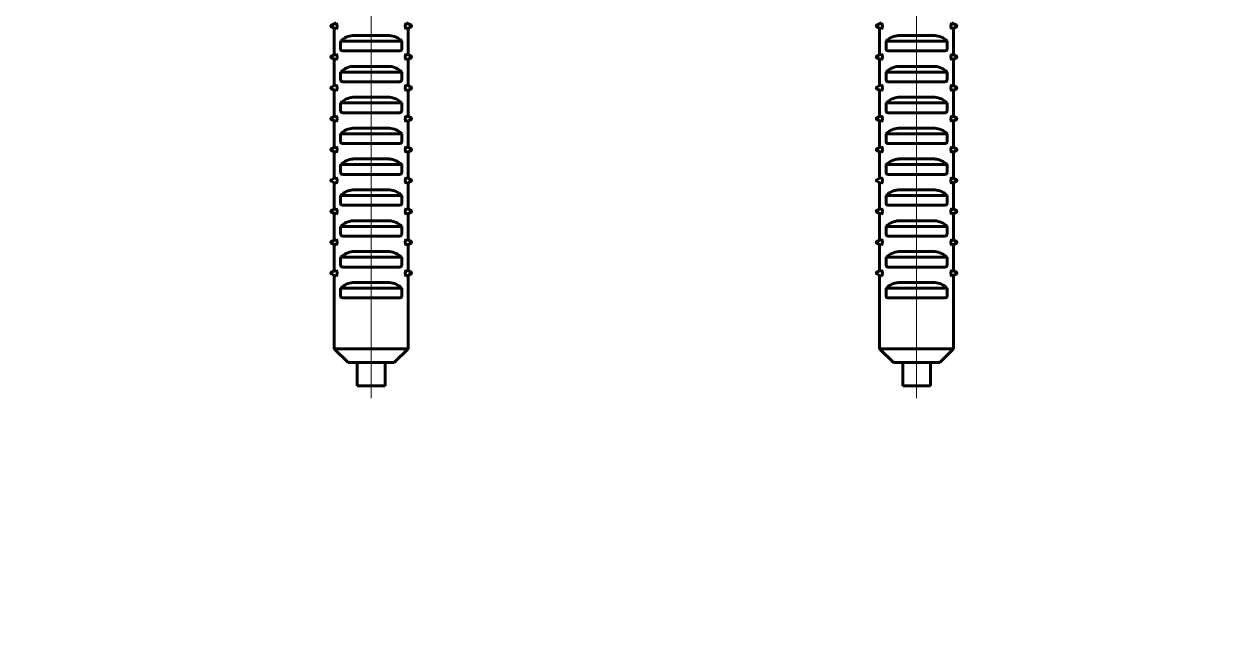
# Model space of a CAD drawing. Header units: millimetres. Extents: x 0 to 3360, y 0 to 297.
# Drawn here: x 2052.316 to 2055.807, y 147.183 to 148.956 of the extents above; entities that cross this region are included whole.
import ezdxf

# ---------------------------------------------------------------- set-up
doc = ezdxf.new("R2010")
doc.units = ezdxf.units.MM
doc.linetypes.add('K5LT_AXLED', pattern=[19.5, 15, -1.5, 1.5, -1.5])
doc.linetypes.add('K5LT_BASIC', pattern=[0])
doc.layers.add('Системный слой', color=7, linetype='Continuous')

# ---------------------------------------------------------------- blocks, each defined once
blk = doc.blocks.new('U303')
at = {"layer": 'Системный слой', "color": 5, "linetype": 'K5LT_BASIC', "lineweight": 60, "true_color": 0x0000ff}
for p, q in [((2053.4479, 148.2297), (2053.4338, 148.2367)), ((2053.4338, 148.2178), (2053.4479, 148.2249))]:
    blk.add_line(p, q, dxfattribs=at)
for centre, radius, start, end in [((2053.4502, 148.2273), 0.0189, 150, 210), ((2053.4467, 148.2273), 0.0027, 296.5651, 63.4349)]:
    blk.add_arc(centre, radius, start, end, dxfattribs=at)
blk = doc.blocks.new('U304')
at = {"layer": 'Системный слой', "color": 5, "linetype": 'K5LT_BASIC', "lineweight": 60, "true_color": 0x0000ff}
for p, q in [((2053.4479, 148.32), (2053.4338, 148.327)), ((2053.4338, 148.3081), (2053.4479, 148.3152))]:
    blk.add_line(p, q, dxfattribs=at)
for centre, radius, start, end in [((2053.4502, 148.3176), 0.0189, 150, 210), ((2053.4467, 148.3176), 0.0027, 296.5651, 63.4349)]:
    blk.add_arc(centre, radius, start, end, dxfattribs=at)
blk = doc.blocks.new('U305')
at = {"layer": 'Системный слой', "color": 5, "linetype": 'K5LT_BASIC', "lineweight": 60, "true_color": 0x0000ff}
for p, q in [((2053.4479, 148.4103), (2053.4338, 148.4173)), ((2053.4338, 148.3984), (2053.4479, 148.4055))]:
    blk.add_line(p, q, dxfattribs=at)
for centre, radius, start, end in [((2053.4502, 148.4079), 0.0189, 150, 210), ((2053.4467, 148.4079), 0.0027, 296.5651, 63.4349)]:
    blk.add_arc(centre, radius, start, end, dxfattribs=at)
blk = doc.blocks.new('U306')
at = {"layer": 'Системный слой', "color": 5, "linetype": 'K5LT_BASIC', "lineweight": 60, "true_color": 0x0000ff}
for p, q in [((2053.4479, 148.5006), (2053.4338, 148.5077)), ((2053.4338, 148.4887), (2053.4479, 148.4958))]:
    blk.add_line(p, q, dxfattribs=at)
for centre, radius, start, end in [((2053.4502, 148.4982), 0.0189, 150, 210), ((2053.4467, 148.4982), 0.0027, 296.5651, 63.4349)]:
    blk.add_arc(centre, radius, start, end, dxfattribs=at)
blk = doc.blocks.new('U307')
at = {"layer": 'Системный слой', "color": 5, "linetype": 'K5LT_BASIC', "lineweight": 60, "true_color": 0x0000ff}
for p, q in [((2053.4479, 148.5909), (2053.4338, 148.598)), ((2053.4338, 148.579), (2053.4479, 148.5861))]:
    blk.add_line(p, q, dxfattribs=at)
for centre, radius, start, end in [((2053.4502, 148.5885), 0.0189, 150, 210), ((2053.4467, 148.5885), 0.0027, 296.5651, 63.4349)]:
    blk.add_arc(centre, radius, start, end, dxfattribs=at)
blk = doc.blocks.new('U308')
at = {"layer": 'Системный слой', "color": 5, "linetype": 'K5LT_BASIC', "lineweight": 60, "true_color": 0x0000ff}
for p, q in [((2053.4479, 148.6812), (2053.4338, 148.6883)), ((2053.4338, 148.6694), (2053.4479, 148.6764))]:
    blk.add_line(p, q, dxfattribs=at)
for centre, radius, start, end in [((2053.4502, 148.6788), 0.0189, 150, 210), ((2053.4467, 148.6788), 0.0027, 296.5651, 63.4349)]:
    blk.add_arc(centre, radius, start, end, dxfattribs=at)
blk = doc.blocks.new('U309')
at = {"layer": 'Системный слой', "color": 5, "linetype": 'K5LT_BASIC', "lineweight": 60, "true_color": 0x0000ff}
for p, q in [((2053.4479, 148.7715), (2053.4338, 148.7786)), ((2053.4338, 148.7597), (2053.4479, 148.7667))]:
    blk.add_line(p, q, dxfattribs=at)
for centre, radius, start, end in [((2053.4502, 148.7691), 0.0189, 150, 210), ((2053.4467, 148.7691), 0.0027, 296.5651, 63.4349)]:
    blk.add_arc(centre, radius, start, end, dxfattribs=at)
blk = doc.blocks.new('U310')
at = {"layer": 'Системный слой', "color": 5, "linetype": 'K5LT_BASIC', "lineweight": 60, "true_color": 0x0000ff}
for p, q in [((2053.4479, 148.8618), (2053.4338, 148.8689)), ((2053.4338, 148.85), (2053.4479, 148.857))]:
    blk.add_line(p, q, dxfattribs=at)
for centre, radius, start, end in [((2053.4502, 148.8594), 0.0189, 150, 210), ((2053.4467, 148.8594), 0.0027, 296.5651, 63.4349)]:
    blk.add_arc(centre, radius, start, end, dxfattribs=at)
blk = doc.blocks.new('U311')
at = {"layer": 'Системный слой', "color": 5, "linetype": 'K5LT_BASIC', "lineweight": 60, "true_color": 0x0000ff}
for p, q in [((2053.4479, 148.9522), (2053.4338, 148.9592)), ((2053.4338, 148.9403), (2053.4479, 148.9473))]:
    blk.add_line(p, q, dxfattribs=at)
for centre, radius, start, end in [((2053.4502, 148.9497), 0.0189, 150, 210), ((2053.4467, 148.9497), 0.0027, 296.5651, 63.4349)]:
    blk.add_arc(centre, radius, start, end, dxfattribs=at)
blk = doc.blocks.new('U312')
at = {"layer": 'Системный слой', "color": 5, "linetype": 'K5LT_BASIC', "lineweight": 60, "true_color": 0x0000ff}
for p, q in [((2053.2422, 148.1833), (2053.3314, 148.1833)), ((2053.2422, 148.1601), (2053.2422, 148.1833)), ((2053.2782, 148.1998), (2053.3314, 148.1998)), ((2053.3847, 148.1998), (2053.3314, 148.1998)), ((2053.4206, 148.1833), (2053.3314, 148.1833)), ((2053.4206, 148.1601), (2053.4206, 148.1833)), ((2053.2476, 148.1547), (2053.3314, 148.1547)), ((2053.4152, 148.1547), (2053.3314, 148.1547))]:
    blk.add_line(p, q, dxfattribs=at)
for centre, radius, start, end in [((2053.2827, 148.1428), 0.0572, 94.485, 134.9464), ((2053.3802, 148.1428), 0.0572, 45.0536, 85.515), ((2053.2476, 148.1601), 0.00541, 180, 270), ((2053.4152, 148.1601), 0.00541, 270, 0)]:
    blk.add_arc(centre, radius, start, end, dxfattribs=at)
blk = doc.blocks.new('U313')
at = {"layer": 'Системный слой', "color": 5, "linetype": 'K5LT_BASIC', "lineweight": 60, "true_color": 0x0000ff}
for p, q in [((2053.2422, 148.2736), (2053.3314, 148.2736)), ((2053.2422, 148.2504), (2053.2422, 148.2736)), ((2053.2782, 148.2901), (2053.3314, 148.2901)), ((2053.3847, 148.2901), (2053.3314, 148.2901)), ((2053.4206, 148.2736), (2053.3314, 148.2736)), ((2053.4206, 148.2504), (2053.4206, 148.2736)), ((2053.2476, 148.245), (2053.3314, 148.245)), ((2053.4152, 148.245), (2053.3314, 148.245))]:
    blk.add_line(p, q, dxfattribs=at)
for centre, radius, start, end in [((2053.2827, 148.2331), 0.0572, 94.485, 134.9464), ((2053.3802, 148.2331), 0.0572, 45.0536, 85.515), ((2053.2476, 148.2504), 0.00541, 180, 270), ((2053.4152, 148.2504), 0.00541, 270, 0)]:
    blk.add_arc(centre, radius, start, end, dxfattribs=at)
blk = doc.blocks.new('U314')
at = {"layer": 'Системный слой', "color": 5, "linetype": 'K5LT_BASIC', "lineweight": 60, "true_color": 0x0000ff}
for p, q in [((2053.2782, 148.3804), (2053.3314, 148.3804)), ((2053.3847, 148.3804), (2053.3314, 148.3804)), ((2053.2422, 148.3639), (2053.3314, 148.3639)), ((2053.2422, 148.3407), (2053.2422, 148.3639)), ((2053.4206, 148.3639), (2053.3314, 148.3639)), ((2053.4206, 148.3407), (2053.4206, 148.3639)), ((2053.2476, 148.3353), (2053.3314, 148.3353)), ((2053.4152, 148.3353), (2053.3314, 148.3353))]:
    blk.add_line(p, q, dxfattribs=at)
for centre, radius, start, end in [((2053.2827, 148.3234), 0.0572, 94.485, 134.9464), ((2053.3802, 148.3234), 0.0572, 45.0536, 85.515), ((2053.2476, 148.3407), 0.00541, 180, 270), ((2053.4152, 148.3407), 0.00541, 270, 0)]:
    blk.add_arc(centre, radius, start, end, dxfattribs=at)
blk = doc.blocks.new('U315')
at = {"layer": 'Системный слой', "color": 5, "linetype": 'K5LT_BASIC', "lineweight": 60, "true_color": 0x0000ff}
for p, q in [((2053.2422, 148.4542), (2053.3314, 148.4542)), ((2053.2422, 148.431), (2053.2422, 148.4542)), ((2053.2782, 148.4707), (2053.3314, 148.4707)), ((2053.3847, 148.4707), (2053.3314, 148.4707)), ((2053.4206, 148.4542), (2053.3314, 148.4542)), ((2053.4206, 148.431), (2053.4206, 148.4542)), ((2053.2476, 148.4256), (2053.3314, 148.4256)), ((2053.4152, 148.4256), (2053.3314, 148.4256))]:
    blk.add_line(p, q, dxfattribs=at)
for centre, radius, start, end in [((2053.2827, 148.4137), 0.0572, 94.485, 134.9464), ((2053.3802, 148.4137), 0.0572, 45.0536, 85.515), ((2053.2476, 148.431), 0.00541, 180, 270), ((2053.4152, 148.431), 0.00541, 270, 0)]:
    blk.add_arc(centre, radius, start, end, dxfattribs=at)
blk = doc.blocks.new('U316')
at = {"layer": 'Системный слой', "color": 5, "linetype": 'K5LT_BASIC', "lineweight": 60, "true_color": 0x0000ff}
for p, q in [((2053.2782, 148.5611), (2053.3314, 148.5611)), ((2053.3847, 148.5611), (2053.3314, 148.5611)), ((2053.2422, 148.5445), (2053.3314, 148.5445)), ((2053.2422, 148.5213), (2053.2422, 148.5445)), ((2053.4206, 148.5445), (2053.3314, 148.5445)), ((2053.4206, 148.5213), (2053.4206, 148.5445)), ((2053.2476, 148.5159), (2053.3314, 148.5159)), ((2053.4152, 148.5159), (2053.3314, 148.5159))]:
    blk.add_line(p, q, dxfattribs=at)
for centre, radius, start, end in [((2053.2827, 148.504), 0.0572, 94.485, 134.9464), ((2053.3802, 148.504), 0.0572, 45.0536, 85.515), ((2053.2476, 148.5213), 0.00541, 180, 270), ((2053.4152, 148.5213), 0.00541, 270, 0)]:
    blk.add_arc(centre, radius, start, end, dxfattribs=at)
blk = doc.blocks.new('U317')
at = {"layer": 'Системный слой', "color": 5, "linetype": 'K5LT_BASIC', "lineweight": 60, "true_color": 0x0000ff}
for p, q in [((2053.2422, 148.6348), (2053.3314, 148.6348)), ((2053.2422, 148.6116), (2053.2422, 148.6348)), ((2053.2782, 148.6514), (2053.3314, 148.6514)), ((2053.3847, 148.6514), (2053.3314, 148.6514)), ((2053.4206, 148.6348), (2053.3314, 148.6348)), ((2053.4206, 148.6116), (2053.4206, 148.6348)), ((2053.2476, 148.6062), (2053.3314, 148.6062)), ((2053.4152, 148.6062), (2053.3314, 148.6062))]:
    blk.add_line(p, q, dxfattribs=at)
for centre, radius, start, end in [((2053.2827, 148.5943), 0.0572, 94.485, 134.9464), ((2053.3802, 148.5943), 0.0572, 45.0536, 85.515), ((2053.2476, 148.6116), 0.00541, 180, 270), ((2053.4152, 148.6116), 0.00541, 270, 0)]:
    blk.add_arc(centre, radius, start, end, dxfattribs=at)
blk = doc.blocks.new('U318')
at = {"layer": 'Системный слой', "color": 5, "linetype": 'K5LT_BASIC', "lineweight": 60, "true_color": 0x0000ff}
for p, q in [((2053.2782, 148.7417), (2053.3314, 148.7417)), ((2053.3847, 148.7417), (2053.3314, 148.7417)), ((2053.2422, 148.7251), (2053.3314, 148.7251)), ((2053.2422, 148.7019), (2053.2422, 148.7251)), ((2053.2476, 148.6965), (2053.3314, 148.6965)), ((2053.4206, 148.7251), (2053.3314, 148.7251)), ((2053.4152, 148.6965), (2053.3314, 148.6965)), ((2053.4206, 148.7019), (2053.4206, 148.7251))]:
    blk.add_line(p, q, dxfattribs=at)
for centre, radius, start, end in [((2053.2827, 148.6846), 0.0572, 94.485, 134.9464), ((2053.3802, 148.6846), 0.0572, 45.0536, 85.515), ((2053.2476, 148.7019), 0.00541, 180, 270), ((2053.4152, 148.7019), 0.00541, 270, 0)]:
    blk.add_arc(centre, radius, start, end, dxfattribs=at)
blk = doc.blocks.new('U319')
at = {"layer": 'Системный слой', "color": 5, "linetype": 'K5LT_BASIC', "lineweight": 60, "true_color": 0x0000ff}
for p, q in [((2053.2782, 148.832), (2053.3314, 148.832)), ((2053.3847, 148.832), (2053.3314, 148.832)), ((2053.2422, 148.8154), (2053.3314, 148.8154)), ((2053.2422, 148.7922), (2053.2422, 148.8154)), ((2053.4206, 148.8154), (2053.3314, 148.8154)), ((2053.4206, 148.7922), (2053.4206, 148.8154)), ((2053.2476, 148.7868), (2053.3314, 148.7868)), ((2053.4152, 148.7868), (2053.3314, 148.7868))]:
    blk.add_line(p, q, dxfattribs=at)
for centre, radius, start, end in [((2053.2827, 148.7749), 0.0572, 94.485, 134.9464), ((2053.3802, 148.7749), 0.0572, 45.0536, 85.515), ((2053.2476, 148.7922), 0.00541, 180, 270), ((2053.4152, 148.7922), 0.00541, 270, 0)]:
    blk.add_arc(centre, radius, start, end, dxfattribs=at)
blk = doc.blocks.new('U320')
at = {"layer": 'Системный слой', "color": 5, "linetype": 'K5LT_BASIC', "lineweight": 60, "true_color": 0x0000ff}
for p, q in [((2053.2422, 148.9057), (2053.3314, 148.9057)), ((2053.2422, 148.8825), (2053.2422, 148.9057)), ((2053.2782, 148.9223), (2053.3314, 148.9223)), ((2053.3847, 148.9223), (2053.3314, 148.9223)), ((2053.4206, 148.9057), (2053.3314, 148.9057)), ((2053.4206, 148.8825), (2053.4206, 148.9057)), ((2053.2476, 148.8771), (2053.3314, 148.8771)), ((2053.4152, 148.8771), (2053.3314, 148.8771))]:
    blk.add_line(p, q, dxfattribs=at)
for centre, radius, start, end in [((2053.2827, 148.8653), 0.0572, 94.485, 134.9464), ((2053.3802, 148.8653), 0.0572, 45.0536, 85.515), ((2053.2476, 148.8825), 0.00541, 180, 270), ((2053.4152, 148.8825), 0.00541, 270, 0)]:
    blk.add_arc(centre, radius, start, end, dxfattribs=at)
blk = doc.blocks.new('U321')
at = {"layer": 'Системный слой', "color": 5, "linetype": 'K5LT_BASIC', "lineweight": 60, "true_color": 0x0000ff}
for p, q in [((2053.215, 148.2297), (2053.2291, 148.2367)), ((2053.2291, 148.2178), (2053.215, 148.2249))]:
    blk.add_line(p, q, dxfattribs=at)
for centre, radius, start, end in [((2053.2162, 148.2273), 0.0027, 116.5651, 243.4349), ((2053.2127, 148.2273), 0.0189, 330, 30)]:
    blk.add_arc(centre, radius, start, end, dxfattribs=at)
blk = doc.blocks.new('U322')
at = {"layer": 'Системный слой', "color": 5, "linetype": 'K5LT_BASIC', "lineweight": 60, "true_color": 0x0000ff}
for p, q in [((2053.215, 148.32), (2053.2291, 148.327)), ((2053.2291, 148.3081), (2053.215, 148.3152))]:
    blk.add_line(p, q, dxfattribs=at)
for centre, radius, start, end in [((2053.2162, 148.3176), 0.0027, 116.5651, 243.4349), ((2053.2127, 148.3176), 0.0189, 330, 30)]:
    blk.add_arc(centre, radius, start, end, dxfattribs=at)
blk = doc.blocks.new('U323')
at = {"layer": 'Системный слой', "color": 5, "linetype": 'K5LT_BASIC', "lineweight": 60, "true_color": 0x0000ff}
for p, q in [((2053.215, 148.4103), (2053.2291, 148.4173)), ((2053.2291, 148.3984), (2053.215, 148.4055))]:
    blk.add_line(p, q, dxfattribs=at)
for centre, radius, start, end in [((2053.2127, 148.4079), 0.0189, 330, 30), ((2053.2162, 148.4079), 0.0027, 116.5651, 243.4349)]:
    blk.add_arc(centre, radius, start, end, dxfattribs=at)
blk = doc.blocks.new('U324')
at = {"layer": 'Системный слой', "color": 5, "linetype": 'K5LT_BASIC', "lineweight": 60, "true_color": 0x0000ff}
for p, q in [((2053.215, 148.5006), (2053.2291, 148.5077)), ((2053.2291, 148.4887), (2053.215, 148.4958))]:
    blk.add_line(p, q, dxfattribs=at)
for centre, radius, start, end in [((2053.2162, 148.4982), 0.0027, 116.5651, 243.4349), ((2053.2127, 148.4982), 0.0189, 330, 30)]:
    blk.add_arc(centre, radius, start, end, dxfattribs=at)
blk = doc.blocks.new('U325')
at = {"layer": 'Системный слой', "color": 5, "linetype": 'K5LT_BASIC', "lineweight": 60, "true_color": 0x0000ff}
for p, q in [((2053.215, 148.5909), (2053.2291, 148.598)), ((2053.2291, 148.579), (2053.215, 148.5861))]:
    blk.add_line(p, q, dxfattribs=at)
for centre, radius, start, end in [((2053.2162, 148.5885), 0.0027, 116.5651, 243.4349), ((2053.2127, 148.5885), 0.0189, 330, 30)]:
    blk.add_arc(centre, radius, start, end, dxfattribs=at)
blk = doc.blocks.new('U326')
at = {"layer": 'Системный слой', "color": 5, "linetype": 'K5LT_BASIC', "lineweight": 60, "true_color": 0x0000ff}
for p, q in [((2053.215, 148.6812), (2053.2291, 148.6883)), ((2053.2291, 148.6694), (2053.215, 148.6764))]:
    blk.add_line(p, q, dxfattribs=at)
for centre, radius, start, end in [((2053.2162, 148.6788), 0.0027, 116.5651, 243.4349), ((2053.2127, 148.6788), 0.0189, 330, 30)]:
    blk.add_arc(centre, radius, start, end, dxfattribs=at)
blk = doc.blocks.new('U327')
at = {"layer": 'Системный слой', "color": 5, "linetype": 'K5LT_BASIC', "lineweight": 60, "true_color": 0x0000ff}
for p, q in [((2053.215, 148.7715), (2053.2291, 148.7786)), ((2053.2291, 148.7597), (2053.215, 148.7667))]:
    blk.add_line(p, q, dxfattribs=at)
for centre, radius, start, end in [((2053.2162, 148.7691), 0.0027, 116.5651, 243.4349), ((2053.2127, 148.7691), 0.0189, 330, 30)]:
    blk.add_arc(centre, radius, start, end, dxfattribs=at)
blk = doc.blocks.new('U328')
at = {"layer": 'Системный слой', "color": 5, "linetype": 'K5LT_BASIC', "lineweight": 60, "true_color": 0x0000ff}
for p, q in [((2053.215, 148.8618), (2053.2291, 148.8689)), ((2053.2291, 148.85), (2053.215, 148.857))]:
    blk.add_line(p, q, dxfattribs=at)
for centre, radius, start, end in [((2053.2127, 148.8594), 0.0189, 330, 30), ((2053.2162, 148.8594), 0.0027, 116.5651, 243.4349)]:
    blk.add_arc(centre, radius, start, end, dxfattribs=at)
blk = doc.blocks.new('U329')
at = {"layer": 'Системный слой', "color": 5, "linetype": 'K5LT_BASIC', "lineweight": 60, "true_color": 0x0000ff}
for p, q in [((2053.215, 148.9522), (2053.2291, 148.9592)), ((2053.2291, 148.9403), (2053.215, 148.9473))]:
    blk.add_line(p, q, dxfattribs=at)
for centre, radius, start, end in [((2053.2162, 148.9497), 0.0027, 116.5651, 243.4349), ((2053.2127, 148.9497), 0.0189, 330, 30)]:
    blk.add_arc(centre, radius, start, end, dxfattribs=at)
blk = doc.blocks.new('U302')
at = {"layer": 'Системный слой', "color": 30, "linetype": 'K5LT_AXLED', "lineweight": 18, "true_color": 0xff8000}
blk.add_line((2053.3314, 147.8619), (2053.3314, 150.0601), dxfattribs=at)
at = {"layer": 'Системный слой', "color": 5, "linetype": 'K5LT_BASIC', "lineweight": 60, "true_color": 0x0000ff}
for p, q in [((2053.2233, 148.9242), (2053.2233, 148.9432)), ((2053.4395, 148.9242), (2053.4395, 148.9432)), ((2053.2233, 148.866), (2053.2233, 148.9242)), ((2053.4395, 148.866), (2053.4395, 148.9242)), ((2053.2233, 148.7757), (2053.2233, 148.8529)), ((2053.4395, 148.7757), (2053.4395, 148.8529)), ((2053.2233, 148.6854), (2053.2233, 148.7625)), ((2053.4395, 148.6854), (2053.4395, 148.7625)), ((2053.2233, 148.5951), (2053.2233, 148.6722)), ((2053.4395, 148.5951), (2053.4395, 148.6722)), ((2053.2233, 148.5048), (2053.2233, 148.5819)), ((2053.4395, 148.5048), (2053.4395, 148.5819)), ((2053.2233, 148.4145), (2053.2233, 148.4916)), ((2053.4395, 148.4145), (2053.4395, 148.4916)), ((2053.2233, 148.3242), (2053.2233, 148.4013)), ((2053.4395, 148.3242), (2053.4395, 148.4013)), ((2053.2233, 148.2338), (2053.2233, 148.311)), ((2053.4395, 148.2338), (2053.4395, 148.311)), ((2053.2233, 148.006), (2053.2233, 148.2207)), ((2053.4395, 148.006), (2053.4395, 148.2207)), ((2053.2639, 147.9655), (2053.2233, 148.006)), ((2053.2233, 148.006), (2053.3179, 148.006)), ((2053.4395, 148.006), (2053.3179, 148.006)), ((2053.399, 147.9655), (2053.4395, 148.006)), ((2053.2639, 147.9655), (2053.3179, 147.9655)), ((2053.2909, 147.8979), (2053.2909, 147.9655)), ((2053.399, 147.9655), (2053.3179, 147.9655)), ((2053.372, 147.8979), (2053.372, 147.9655)), ((2053.3314, 147.8979), (2053.2909, 147.8979)), ((2053.3314, 147.8979), (2053.372, 147.8979))]:
    blk.add_line(p, q, dxfattribs=at)
at = {"layer": 'Системный слой'}
for name in ['U329', 'U311', 'U320', 'U328', 'U310', 'U319', 'U327', 'U309', 'U318', 'U326', 'U308', 'U317', 'U325', 'U307', 'U316', 'U324', 'U306', 'U315', 'U323', 'U305', 'U314', 'U322', 'U304', 'U313', 'U321', 'U303', 'U312']:
    blk.add_blockref(name, (0, 0), dxfattribs=at)
blk = doc.blocks.new('U338')
at = {"layer": 'Системный слой', "color": 5, "linetype": 'K5LT_BASIC', "lineweight": 60, "true_color": 0x0000ff}
for p, q in [((2054.8096, 148.2297), (2054.8237, 148.2367)), ((2054.8237, 148.2178), (2054.8096, 148.2249))]:
    blk.add_line(p, q, dxfattribs=at)
for centre, radius, start, end in [((2054.8108, 148.2273), 0.0027, 116.5651, 243.4349), ((2054.8073, 148.2273), 0.0189, 330, 30)]:
    blk.add_arc(centre, radius, start, end, dxfattribs=at)
blk = doc.blocks.new('U339')
at = {"layer": 'Системный слой', "color": 5, "linetype": 'K5LT_BASIC', "lineweight": 60, "true_color": 0x0000ff}
for p, q in [((2054.8096, 148.32), (2054.8237, 148.327)), ((2054.8237, 148.3081), (2054.8096, 148.3152))]:
    blk.add_line(p, q, dxfattribs=at)
for centre, radius, start, end in [((2054.8108, 148.3176), 0.0027, 116.5651, 243.4349), ((2054.8073, 148.3176), 0.0189, 330, 30)]:
    blk.add_arc(centre, radius, start, end, dxfattribs=at)
blk = doc.blocks.new('U340')
at = {"layer": 'Системный слой', "color": 5, "linetype": 'K5LT_BASIC', "lineweight": 60, "true_color": 0x0000ff}
for p, q in [((2054.8096, 148.4103), (2054.8237, 148.4173)), ((2054.8237, 148.3984), (2054.8096, 148.4055))]:
    blk.add_line(p, q, dxfattribs=at)
for centre, radius, start, end in [((2054.8073, 148.4079), 0.0189, 330, 30), ((2054.8108, 148.4079), 0.0027, 116.5651, 243.4349)]:
    blk.add_arc(centre, radius, start, end, dxfattribs=at)
blk = doc.blocks.new('U341')
at = {"layer": 'Системный слой', "color": 5, "linetype": 'K5LT_BASIC', "lineweight": 60, "true_color": 0x0000ff}
for p, q in [((2054.8096, 148.5006), (2054.8237, 148.5077)), ((2054.8237, 148.4887), (2054.8096, 148.4958))]:
    blk.add_line(p, q, dxfattribs=at)
for centre, radius, start, end in [((2054.8108, 148.4982), 0.0027, 116.5651, 243.4349), ((2054.8073, 148.4982), 0.0189, 330, 30)]:
    blk.add_arc(centre, radius, start, end, dxfattribs=at)
blk = doc.blocks.new('U342')
at = {"layer": 'Системный слой', "color": 5, "linetype": 'K5LT_BASIC', "lineweight": 60, "true_color": 0x0000ff}
for p, q in [((2054.8096, 148.5909), (2054.8237, 148.598)), ((2054.8237, 148.579), (2054.8096, 148.5861))]:
    blk.add_line(p, q, dxfattribs=at)
for centre, radius, start, end in [((2054.8108, 148.5885), 0.0027, 116.5651, 243.4349), ((2054.8073, 148.5885), 0.0189, 330, 30)]:
    blk.add_arc(centre, radius, start, end, dxfattribs=at)
blk = doc.blocks.new('U343')
at = {"layer": 'Системный слой', "color": 5, "linetype": 'K5LT_BASIC', "lineweight": 60, "true_color": 0x0000ff}
for p, q in [((2054.8096, 148.6812), (2054.8237, 148.6883)), ((2054.8237, 148.6694), (2054.8096, 148.6764))]:
    blk.add_line(p, q, dxfattribs=at)
for centre, radius, start, end in [((2054.8108, 148.6788), 0.0027, 116.5651, 243.4349), ((2054.8073, 148.6788), 0.0189, 330, 30)]:
    blk.add_arc(centre, radius, start, end, dxfattribs=at)
blk = doc.blocks.new('U344')
at = {"layer": 'Системный слой', "color": 5, "linetype": 'K5LT_BASIC', "lineweight": 60, "true_color": 0x0000ff}
for p, q in [((2054.8096, 148.7715), (2054.8237, 148.7786)), ((2054.8237, 148.7597), (2054.8096, 148.7667))]:
    blk.add_line(p, q, dxfattribs=at)
for centre, radius, start, end in [((2054.8108, 148.7691), 0.0027, 116.5651, 243.4349), ((2054.8073, 148.7691), 0.0189, 330, 30)]:
    blk.add_arc(centre, radius, start, end, dxfattribs=at)
blk = doc.blocks.new('U345')
at = {"layer": 'Системный слой', "color": 5, "linetype": 'K5LT_BASIC', "lineweight": 60, "true_color": 0x0000ff}
for p, q in [((2054.8096, 148.8618), (2054.8237, 148.8689)), ((2054.8237, 148.85), (2054.8096, 148.857))]:
    blk.add_line(p, q, dxfattribs=at)
for centre, radius, start, end in [((2054.8073, 148.8594), 0.0189, 330, 30), ((2054.8108, 148.8594), 0.0027, 116.5651, 243.4349)]:
    blk.add_arc(centre, radius, start, end, dxfattribs=at)
blk = doc.blocks.new('U346')
at = {"layer": 'Системный слой', "color": 5, "linetype": 'K5LT_BASIC', "lineweight": 60, "true_color": 0x0000ff}
for p, q in [((2054.8096, 148.9522), (2054.8237, 148.9592)), ((2054.8237, 148.9403), (2054.8096, 148.9473))]:
    blk.add_line(p, q, dxfattribs=at)
for centre, radius, start, end in [((2054.8108, 148.9497), 0.0027, 116.5651, 243.4349), ((2054.8073, 148.9497), 0.0189, 330, 30)]:
    blk.add_arc(centre, radius, start, end, dxfattribs=at)
blk = doc.blocks.new('U347')
at = {"layer": 'Системный слой', "color": 5, "linetype": 'K5LT_BASIC', "lineweight": 60, "true_color": 0x0000ff}
for p, q in [((2054.8368, 148.1833), (2054.926, 148.1833)), ((2054.8368, 148.1601), (2054.8368, 148.1833)), ((2054.8728, 148.1998), (2054.926, 148.1998)), ((2054.9793, 148.1998), (2054.926, 148.1998)), ((2055.0152, 148.1833), (2054.926, 148.1833)), ((2055.0152, 148.1601), (2055.0152, 148.1833)), ((2054.8422, 148.1547), (2054.926, 148.1547)), ((2055.0098, 148.1547), (2054.926, 148.1547))]:
    blk.add_line(p, q, dxfattribs=at)
for centre, radius, start, end in [((2054.8773, 148.1428), 0.0572, 94.485, 134.9464), ((2054.9748, 148.1428), 0.0572, 45.0536, 85.515), ((2054.8422, 148.1601), 0.00541, 180, 270), ((2055.0098, 148.1601), 0.00541, 270, 0)]:
    blk.add_arc(centre, radius, start, end, dxfattribs=at)
blk = doc.blocks.new('U348')
at = {"layer": 'Системный слой', "color": 5, "linetype": 'K5LT_BASIC', "lineweight": 60, "true_color": 0x0000ff}
for p, q in [((2054.8368, 148.2736), (2054.926, 148.2736)), ((2054.8368, 148.2504), (2054.8368, 148.2736)), ((2054.8728, 148.2901), (2054.926, 148.2901)), ((2054.9793, 148.2901), (2054.926, 148.2901)), ((2055.0152, 148.2736), (2054.926, 148.2736)), ((2055.0152, 148.2504), (2055.0152, 148.2736)), ((2054.8422, 148.245), (2054.926, 148.245)), ((2055.0098, 148.245), (2054.926, 148.245))]:
    blk.add_line(p, q, dxfattribs=at)
for centre, radius, start, end in [((2054.8773, 148.2331), 0.0572, 94.485, 134.9464), ((2054.9748, 148.2331), 0.0572, 45.0536, 85.515), ((2054.8422, 148.2504), 0.00541, 180, 270), ((2055.0098, 148.2504), 0.00541, 270, 0)]:
    blk.add_arc(centre, radius, start, end, dxfattribs=at)
blk = doc.blocks.new('U349')
at = {"layer": 'Системный слой', "color": 5, "linetype": 'K5LT_BASIC', "lineweight": 60, "true_color": 0x0000ff}
for p, q in [((2054.8728, 148.3804), (2054.926, 148.3804)), ((2054.9793, 148.3804), (2054.926, 148.3804)), ((2054.8368, 148.3639), (2054.926, 148.3639)), ((2054.8368, 148.3407), (2054.8368, 148.3639)), ((2055.0152, 148.3639), (2054.926, 148.3639)), ((2055.0152, 148.3407), (2055.0152, 148.3639)), ((2054.8422, 148.3353), (2054.926, 148.3353)), ((2055.0098, 148.3353), (2054.926, 148.3353))]:
    blk.add_line(p, q, dxfattribs=at)
for centre, radius, start, end in [((2054.8773, 148.3234), 0.0572, 94.485, 134.9464), ((2054.9748, 148.3234), 0.0572, 45.0536, 85.515), ((2054.8422, 148.3407), 0.00541, 180, 270), ((2055.0098, 148.3407), 0.00541, 270, 0)]:
    blk.add_arc(centre, radius, start, end, dxfattribs=at)
blk = doc.blocks.new('U350')
at = {"layer": 'Системный слой', "color": 5, "linetype": 'K5LT_BASIC', "lineweight": 60, "true_color": 0x0000ff}
for p, q in [((2054.8368, 148.4542), (2054.926, 148.4542)), ((2054.8368, 148.431), (2054.8368, 148.4542)), ((2054.8728, 148.4707), (2054.926, 148.4707)), ((2054.9793, 148.4707), (2054.926, 148.4707)), ((2055.0152, 148.4542), (2054.926, 148.4542)), ((2055.0152, 148.431), (2055.0152, 148.4542)), ((2054.8422, 148.4256), (2054.926, 148.4256)), ((2055.0098, 148.4256), (2054.926, 148.4256))]:
    blk.add_line(p, q, dxfattribs=at)
for centre, radius, start, end in [((2054.8773, 148.4137), 0.0572, 94.485, 134.9464), ((2054.9748, 148.4137), 0.0572, 45.0536, 85.515), ((2054.8422, 148.431), 0.00541, 180, 270), ((2055.0098, 148.431), 0.00541, 270, 0)]:
    blk.add_arc(centre, radius, start, end, dxfattribs=at)
blk = doc.blocks.new('U351')
at = {"layer": 'Системный слой', "color": 5, "linetype": 'K5LT_BASIC', "lineweight": 60, "true_color": 0x0000ff}
for p, q in [((2054.8728, 148.5611), (2054.926, 148.5611)), ((2054.9793, 148.5611), (2054.926, 148.5611)), ((2054.8368, 148.5445), (2054.926, 148.5445)), ((2054.8368, 148.5213), (2054.8368, 148.5445)), ((2055.0152, 148.5445), (2054.926, 148.5445)), ((2055.0152, 148.5213), (2055.0152, 148.5445)), ((2054.8422, 148.5159), (2054.926, 148.5159)), ((2055.0098, 148.5159), (2054.926, 148.5159))]:
    blk.add_line(p, q, dxfattribs=at)
for centre, radius, start, end in [((2054.8773, 148.504), 0.0572, 94.485, 134.9464), ((2054.9748, 148.504), 0.0572, 45.0536, 85.515), ((2054.8422, 148.5213), 0.00541, 180, 270), ((2055.0098, 148.5213), 0.00541, 270, 0)]:
    blk.add_arc(centre, radius, start, end, dxfattribs=at)
blk = doc.blocks.new('U352')
at = {"layer": 'Системный слой', "color": 5, "linetype": 'K5LT_BASIC', "lineweight": 60, "true_color": 0x0000ff}
for p, q in [((2054.8368, 148.6348), (2054.926, 148.6348)), ((2054.8368, 148.6116), (2054.8368, 148.6348)), ((2054.8728, 148.6514), (2054.926, 148.6514)), ((2054.9793, 148.6514), (2054.926, 148.6514)), ((2055.0152, 148.6348), (2054.926, 148.6348)), ((2055.0152, 148.6116), (2055.0152, 148.6348)), ((2054.8422, 148.6062), (2054.926, 148.6062)), ((2055.0098, 148.6062), (2054.926, 148.6062))]:
    blk.add_line(p, q, dxfattribs=at)
for centre, radius, start, end in [((2054.8773, 148.5943), 0.0572, 94.485, 134.9464), ((2054.9748, 148.5943), 0.0572, 45.0536, 85.515), ((2054.8422, 148.6116), 0.00541, 180, 270), ((2055.0098, 148.6116), 0.00541, 270, 0)]:
    blk.add_arc(centre, radius, start, end, dxfattribs=at)
blk = doc.blocks.new('U353')
at = {"layer": 'Системный слой', "color": 5, "linetype": 'K5LT_BASIC', "lineweight": 60, "true_color": 0x0000ff}
for p, q in [((2054.8728, 148.7417), (2054.926, 148.7417)), ((2054.9793, 148.7417), (2054.926, 148.7417)), ((2054.8368, 148.7251), (2054.926, 148.7251)), ((2054.8368, 148.7019), (2054.8368, 148.7251)), ((2054.8422, 148.6965), (2054.926, 148.6965)), ((2055.0152, 148.7251), (2054.926, 148.7251)), ((2055.0098, 148.6965), (2054.926, 148.6965)), ((2055.0152, 148.7019), (2055.0152, 148.7251))]:
    blk.add_line(p, q, dxfattribs=at)
for centre, radius, start, end in [((2054.8773, 148.6846), 0.0572, 94.485, 134.9464), ((2054.9748, 148.6846), 0.0572, 45.0536, 85.515), ((2054.8422, 148.7019), 0.00541, 180, 270), ((2055.0098, 148.7019), 0.00541, 270, 0)]:
    blk.add_arc(centre, radius, start, end, dxfattribs=at)
blk = doc.blocks.new('U354')
at = {"layer": 'Системный слой', "color": 5, "linetype": 'K5LT_BASIC', "lineweight": 60, "true_color": 0x0000ff}
for p, q in [((2054.8728, 148.832), (2054.926, 148.832)), ((2054.9793, 148.832), (2054.926, 148.832)), ((2054.8368, 148.8154), (2054.926, 148.8154)), ((2054.8368, 148.7922), (2054.8368, 148.8154)), ((2055.0152, 148.8154), (2054.926, 148.8154)), ((2055.0152, 148.7922), (2055.0152, 148.8154)), ((2054.8422, 148.7868), (2054.926, 148.7868)), ((2055.0098, 148.7868), (2054.926, 148.7868))]:
    blk.add_line(p, q, dxfattribs=at)
for centre, radius, start, end in [((2054.8773, 148.7749), 0.0572, 94.485, 134.9464), ((2054.9748, 148.7749), 0.0572, 45.0536, 85.515), ((2054.8422, 148.7922), 0.00541, 180, 270), ((2055.0098, 148.7922), 0.00541, 270, 0)]:
    blk.add_arc(centre, radius, start, end, dxfattribs=at)
blk = doc.blocks.new('U355')
at = {"layer": 'Системный слой', "color": 5, "linetype": 'K5LT_BASIC', "lineweight": 60, "true_color": 0x0000ff}
for p, q in [((2054.8368, 148.9057), (2054.926, 148.9057)), ((2054.8368, 148.8825), (2054.8368, 148.9057)), ((2054.8728, 148.9223), (2054.926, 148.9223)), ((2054.9793, 148.9223), (2054.926, 148.9223)), ((2055.0152, 148.9057), (2054.926, 148.9057)), ((2055.0152, 148.8825), (2055.0152, 148.9057)), ((2054.8422, 148.8771), (2054.926, 148.8771)), ((2055.0098, 148.8771), (2054.926, 148.8771))]:
    blk.add_line(p, q, dxfattribs=at)
for centre, radius, start, end in [((2054.8773, 148.8653), 0.0572, 94.485, 134.9464), ((2054.9748, 148.8653), 0.0572, 45.0536, 85.515), ((2054.8422, 148.8825), 0.00541, 180, 270), ((2055.0098, 148.8825), 0.00541, 270, 0)]:
    blk.add_arc(centre, radius, start, end, dxfattribs=at)
blk = doc.blocks.new('U356')
at = {"layer": 'Системный слой', "color": 5, "linetype": 'K5LT_BASIC', "lineweight": 60, "true_color": 0x0000ff}
for p, q in [((2055.0425, 148.2297), (2055.0284, 148.2367)), ((2055.0284, 148.2178), (2055.0425, 148.2249))]:
    blk.add_line(p, q, dxfattribs=at)
for centre, radius, start, end in [((2055.0448, 148.2273), 0.0189, 150, 210), ((2055.0412, 148.2273), 0.0027, 296.5651, 63.4349)]:
    blk.add_arc(centre, radius, start, end, dxfattribs=at)
blk = doc.blocks.new('U357')
at = {"layer": 'Системный слой', "color": 5, "linetype": 'K5LT_BASIC', "lineweight": 60, "true_color": 0x0000ff}
for p, q in [((2055.0425, 148.32), (2055.0284, 148.327)), ((2055.0284, 148.3081), (2055.0425, 148.3152))]:
    blk.add_line(p, q, dxfattribs=at)
for centre, radius, start, end in [((2055.0448, 148.3176), 0.0189, 150, 210), ((2055.0412, 148.3176), 0.0027, 296.5651, 63.4349)]:
    blk.add_arc(centre, radius, start, end, dxfattribs=at)
blk = doc.blocks.new('U358')
at = {"layer": 'Системный слой', "color": 5, "linetype": 'K5LT_BASIC', "lineweight": 60, "true_color": 0x0000ff}
for p, q in [((2055.0425, 148.4103), (2055.0284, 148.4173)), ((2055.0284, 148.3984), (2055.0425, 148.4055))]:
    blk.add_line(p, q, dxfattribs=at)
for centre, radius, start, end in [((2055.0448, 148.4079), 0.0189, 150, 210), ((2055.0412, 148.4079), 0.0027, 296.5651, 63.4349)]:
    blk.add_arc(centre, radius, start, end, dxfattribs=at)
blk = doc.blocks.new('U359')
at = {"layer": 'Системный слой', "color": 5, "linetype": 'K5LT_BASIC', "lineweight": 60, "true_color": 0x0000ff}
for p, q in [((2055.0425, 148.5006), (2055.0284, 148.5077)), ((2055.0284, 148.4887), (2055.0425, 148.4958))]:
    blk.add_line(p, q, dxfattribs=at)
for centre, radius, start, end in [((2055.0448, 148.4982), 0.0189, 150, 210), ((2055.0412, 148.4982), 0.0027, 296.5651, 63.4349)]:
    blk.add_arc(centre, radius, start, end, dxfattribs=at)
blk = doc.blocks.new('U360')
at = {"layer": 'Системный слой', "color": 5, "linetype": 'K5LT_BASIC', "lineweight": 60, "true_color": 0x0000ff}
for p, q in [((2055.0425, 148.5909), (2055.0284, 148.598)), ((2055.0284, 148.579), (2055.0425, 148.5861))]:
    blk.add_line(p, q, dxfattribs=at)
for centre, radius, start, end in [((2055.0448, 148.5885), 0.0189, 150, 210), ((2055.0412, 148.5885), 0.0027, 296.5651, 63.4349)]:
    blk.add_arc(centre, radius, start, end, dxfattribs=at)
blk = doc.blocks.new('U361')
at = {"layer": 'Системный слой', "color": 5, "linetype": 'K5LT_BASIC', "lineweight": 60, "true_color": 0x0000ff}
for p, q in [((2055.0425, 148.6812), (2055.0284, 148.6883)), ((2055.0284, 148.6694), (2055.0425, 148.6764))]:
    blk.add_line(p, q, dxfattribs=at)
for centre, radius, start, end in [((2055.0448, 148.6788), 0.0189, 150, 210), ((2055.0412, 148.6788), 0.0027, 296.5651, 63.4349)]:
    blk.add_arc(centre, radius, start, end, dxfattribs=at)
blk = doc.blocks.new('U362')
at = {"layer": 'Системный слой', "color": 5, "linetype": 'K5LT_BASIC', "lineweight": 60, "true_color": 0x0000ff}
for p, q in [((2055.0425, 148.7715), (2055.0284, 148.7786)), ((2055.0284, 148.7597), (2055.0425, 148.7667))]:
    blk.add_line(p, q, dxfattribs=at)
for centre, radius, start, end in [((2055.0448, 148.7691), 0.0189, 150, 210), ((2055.0412, 148.7691), 0.0027, 296.5651, 63.4349)]:
    blk.add_arc(centre, radius, start, end, dxfattribs=at)
blk = doc.blocks.new('U363')
at = {"layer": 'Системный слой', "color": 5, "linetype": 'K5LT_BASIC', "lineweight": 60, "true_color": 0x0000ff}
for p, q in [((2055.0425, 148.8618), (2055.0284, 148.8689)), ((2055.0284, 148.85), (2055.0425, 148.857))]:
    blk.add_line(p, q, dxfattribs=at)
for centre, radius, start, end in [((2055.0448, 148.8594), 0.0189, 150, 210), ((2055.0412, 148.8594), 0.0027, 296.5651, 63.4349)]:
    blk.add_arc(centre, radius, start, end, dxfattribs=at)
blk = doc.blocks.new('U364')
at = {"layer": 'Системный слой', "color": 5, "linetype": 'K5LT_BASIC', "lineweight": 60, "true_color": 0x0000ff}
for p, q in [((2055.0425, 148.9522), (2055.0284, 148.9592)), ((2055.0284, 148.9403), (2055.0425, 148.9473))]:
    blk.add_line(p, q, dxfattribs=at)
for centre, radius, start, end in [((2055.0448, 148.9497), 0.0189, 150, 210), ((2055.0412, 148.9497), 0.0027, 296.5651, 63.4349)]:
    blk.add_arc(centre, radius, start, end, dxfattribs=at)
blk = doc.blocks.new('U337')
at = {"layer": 'Системный слой', "color": 30, "linetype": 'K5LT_AXLED', "lineweight": 18, "true_color": 0xff8000}
blk.add_line((2054.926, 147.8619), (2054.926, 150.0601), dxfattribs=at)
at = {"layer": 'Системный слой', "color": 5, "linetype": 'K5LT_BASIC', "lineweight": 60, "true_color": 0x0000ff}
for p, q in [((2054.8179, 148.9242), (2054.8179, 148.9432)), ((2055.0341, 148.9242), (2055.0341, 148.9432)), ((2054.8179, 148.866), (2054.8179, 148.9242)), ((2055.0341, 148.866), (2055.0341, 148.9242)), ((2054.8179, 148.7757), (2054.8179, 148.8529)), ((2055.0341, 148.7757), (2055.0341, 148.8529)), ((2054.8179, 148.6854), (2054.8179, 148.7625)), ((2055.0341, 148.6854), (2055.0341, 148.7625)), ((2054.8179, 148.5951), (2054.8179, 148.6722)), ((2055.0341, 148.5951), (2055.0341, 148.6722)), ((2054.8179, 148.5048), (2054.8179, 148.5819)), ((2055.0341, 148.5048), (2055.0341, 148.5819)), ((2054.8179, 148.4145), (2054.8179, 148.4916)), ((2055.0341, 148.4145), (2055.0341, 148.4916)), ((2054.8179, 148.3242), (2054.8179, 148.4013)), ((2055.0341, 148.3242), (2055.0341, 148.4013)), ((2054.8179, 148.2338), (2054.8179, 148.311)), ((2055.0341, 148.2338), (2055.0341, 148.311)), ((2054.8179, 148.006), (2054.8179, 148.2207)), ((2055.0341, 148.006), (2055.0341, 148.2207)), ((2054.8585, 147.9655), (2054.8179, 148.006)), ((2054.8179, 148.006), (2054.9395, 148.006)), ((2055.0341, 148.006), (2054.9395, 148.006)), ((2054.9936, 147.9655), (2055.0341, 148.006)), ((2054.8585, 147.9655), (2054.9395, 147.9655)), ((2054.8855, 147.8979), (2054.8855, 147.9655)), ((2054.9936, 147.9655), (2054.9395, 147.9655)), ((2054.9666, 147.8979), (2054.9666, 147.9655)), ((2054.926, 147.8979), (2054.8855, 147.8979)), ((2054.926, 147.8979), (2054.9666, 147.8979))]:
    blk.add_line(p, q, dxfattribs=at)
at = {"layer": 'Системный слой'}
for name in ['U346', 'U364', 'U355', 'U345', 'U363', 'U354', 'U344', 'U362', 'U353', 'U343', 'U361', 'U352', 'U342', 'U360', 'U351', 'U341', 'U359', 'U350', 'U340', 'U358', 'U349', 'U339', 'U357', 'U348', 'U338', 'U356', 'U347']:
    blk.add_blockref(name, (0, 0), dxfattribs=at)

msp = doc.modelspace()

# ---------------------------------------------------------------- hatches: boundary and pattern name
at = {"layer": 'Системный слой'}
h = msp.add_hatch(dxfattribs=at)
h.set_pattern_fill('Бетон', angle=45, style=0, pattern_type=0)
h.set_pattern_definition([(45, (0, 0), (-9.899495, 9.899495), [11, -5]), (45, (9.192, 9.192), (-9.899495, 9.899495), [1, -15]), (45, (0.707, 10.607), (-9.899495, 9.899495), [11, -5]), (45, (9.9, 19.799), (-9.899495, 9.899495), [1, -15])])
h.paths.add_polyline_path([(2038.25035, 136.54656), (2062.73912, 136.54656), (2062.73912, 150.06007), (2038.25035, 150.03872)])

# ---------------------------------------------------------------- block references
for name in ['U302', 'U337']:
    msp.add_blockref(name, (0, 0), dxfattribs=at)

doc.saveas('drawing.dxf')
